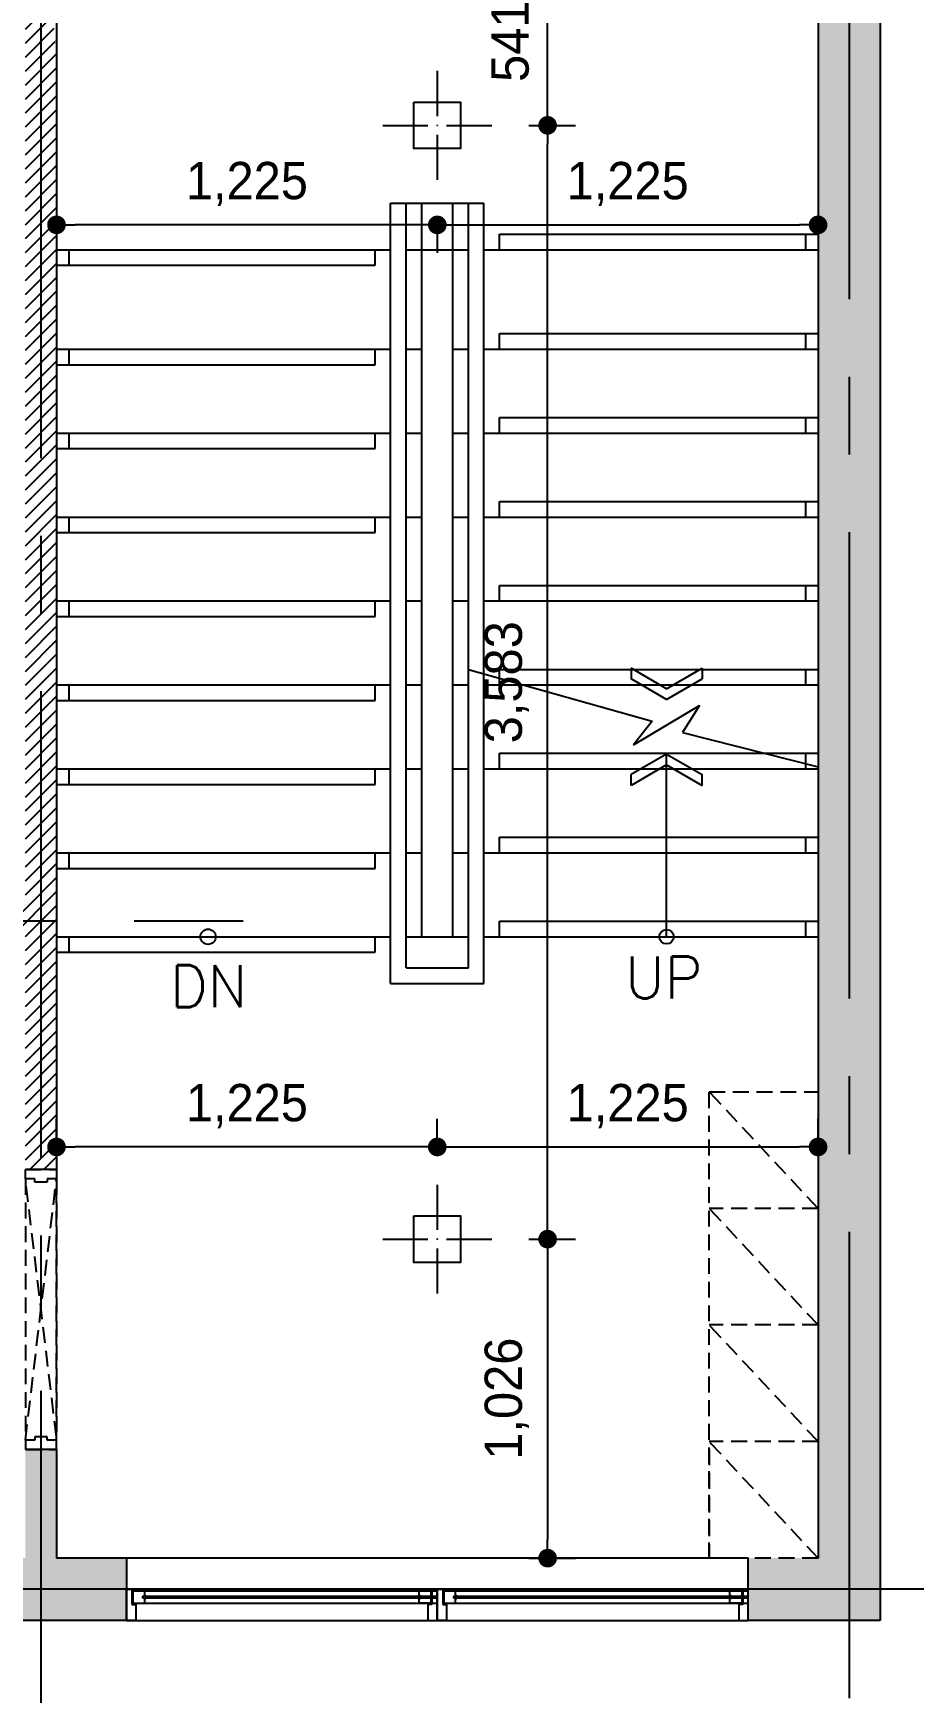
# Model space of a CAD drawing. Header units: millimetres. Extents: x -224448 to 1592092, y -164641 to 319001.
# Drawn here: x 99600 to 102433, y 176027 to 181366 of the extents above; entities that cross this region are included whole.
import ezdxf
from ezdxf.enums import TextEntityAlignment as Align

# ---------------------------------------------------------------- set-up
doc = ezdxf.new("R2010")
doc.units = ezdxf.units.MM
doc.linetypes.add('CENTER2', pattern=[1.125, 0.75, -0.125, 0.125, -0.125])
doc.linetypes.add('HIDDEN', pattern=[9.525, 6.35, -3.175])
doc.layers.get('Defpoints').update_dxf_attribs({"color": 35})
for name, color, linetype in [('ARREA', 1, 'Continuous'), ('DIM', 3, 'Continuous'), ('I-LIGHT', 1, 'Continuous'), ('I_CON', 2, 'Continuous'), ('I_FUR', 6, 'Continuous'), ('I_HAT', 8, 'Continuous'), ('I_WALL', 3, 'Continuous'), ('I_WIN', 5, 'Continuous')]:
    doc.layers.add(name, color=color, linetype=linetype)
doc.layers.add('I_DIM', color=1, linetype='Continuous', lineweight=13)
doc.styles.add('IABU-글꼴스타일', font='')
doc.styles.add('ROMANS', font='romans', dxfattribs={"height": 135})
doc.styles.get('IABU-글꼴스타일').set_extended_font_data('HY울릉도L')
doc.dimstyles.new('IABC-100 (SUB)', dxfattribs={"dimscale": 60, "dimtxt": 2, "dimasz": 1, "dimexe": 1.5, "dimexo": 2, "dimgap": 1, "dimtad": 1, "dimdec": 0, "dimdsep": 46, "dimlunit": 6, "dimtxsty": 'IABU-글꼴스타일', "dimblk": '1234_Dot', "dimcen": 1, "dimclrd": 4, "dimclre": 4, "dimclrt": 7, "dimadec": 0, "dimazin": 0, "dimtfac": 1, "dimtdec": 0, "dimtix": 1, "dimtmove": 2, "dimatfit": 3, "dimldrblk": '1234_Dot', "dimfxl": 2, "dimtolj": 1, "dimtzin": 0, "dimarcsym": 0})

# ---------------------------------------------------------------- blocks, each defined once
blk = doc.blocks.new('win101')
at = {"layer": 'I_WIN', "linetype": 'Continuous'}
for p, q in [((-123185.3, -156809.4), (-123185.3, -156800.4)), ((-123185.3, -156800.4), (-123167.9, -156800.4)), ((-123185.3, -156809.5), (-123185.3, -156800.5)), ((-123185.3, -156900.4), (-123185.3, -156809.4)), ((-123185.3, -156900.4), (-123185.3, -156809.5)), ((-123167.9, -156800.4), (-123167.9, -156849.4)), ((-123126.6, -156805.2), (-123164.6, -156805.2)), ((-123164.6, -156805.2), (-123164.6, -156845.2)), ((-123164.6, -156805.2), (-122185.3, -156805.2)), ((-123126.6, -156805.2), (-123164.6, -156805.2)), ((-123164.6, -156805.2), (-123164.6, -156845.2)), ((-123132.2, -156822.3), (-123126.6, -156820.5)), ((-123132.2, -156822.3), (-123126.6, -156820.5)), ((-123132.2, -156828.8), (-123132.2, -156822.3)), ((-123132.2, -156828.8), (-123132.2, -156822.3)), ((-123126.6, -156830.5), (-123132.2, -156828.8)), ((-123126.6, -156830.5), (-123132.2, -156828.8)), ((-123130.1, -156827.5), (-123130.1, -156823.5)), ((-123130.1, -156827.5), (-123130.1, -156823.5)), ((-123126.6, -156820.5), (-123126.6, -156805.2)), ((-123126.6, -156820.5), (-123126.6, -156805.2)), ((-123126.6, -156819.7), (-123123.9, -156821.1)), ((-123126.6, -156819.7), (-123123.9, -156821.1)), ((-122185.3, -156823.5), (-123126.6, -156823.5)), ((-123126.6, -156827.5), (-122185.3, -156827.5)), ((-123126.6, -156831.3), (-123123.9, -156830)), ((-123126.6, -156831.3), (-123123.9, -156830)), ((-123126.6, -156845.2), (-123126.6, -156830.5)), ((-123126.6, -156845.2), (-123126.6, -156830.5)), ((-123123.9, -156821.1), (-123123.3, -156822.1)), ((-123123.9, -156821.1), (-123123.3, -156822.1)), ((-123123.9, -156830), (-123123.3, -156829)), ((-123123.9, -156830), (-123123.3, -156829)), ((-123123.3, -156822.1), (-123122.8, -156823.5)), ((-123123.3, -156822.1), (-123122.8, -156823.5)), ((-123123.3, -156829), (-123122.8, -156827.5)), ((-123123.3, -156829), (-123122.8, -156827.5)), ((-122247.3, -156822.1), (-122247.8, -156823.5)), ((-122247.3, -156829), (-122247.8, -156827.5)), ((-122246.8, -156821.1), (-122247.3, -156822.1)), ((-122246.8, -156830), (-122247.3, -156829)), ((-122244, -156819.7), (-122246.8, -156821.1)), ((-122244, -156831.3), (-122246.8, -156830)), ((-122244, -156820.5), (-122244, -156805.2)), ((-122244, -156805.2), (-122206, -156805.2)), ((-122238.5, -156822.3), (-122244, -156820.5)), ((-122244, -156830.5), (-122238.5, -156828.8)), ((-122244, -156845.2), (-122244, -156830.5)), ((-122238.5, -156828.8), (-122238.5, -156822.3)), ((-122206, -156805.2), (-122206, -156845.2)), ((-122185.3, -156800.5), (-122202.8, -156800.5)), ((-122202.8, -156800.5), (-122202.8, -156849.5)), ((-122185.3, -156809.5), (-122185.3, -156800.5)), ((-122185.3, -156900.4), (-122185.3, -156809.5)), ((-123167.9, -156849.4), (-123155.3, -156849.4)), ((-123164.6, -156845.2), (-123126.6, -156845.2)), ((-123164.6, -156845.2), (-122185.3, -156845.2)), ((-123164.6, -156845.2), (-123126.6, -156845.2)), ((-123155.3, -156849.4), (-123155.3, -156851.5)), ((-123155.3, -156851.5), (-123155.3, -156900.4)), ((-122206, -156845.2), (-122244, -156845.2)), ((-122202.8, -156849.5), (-122215.3, -156849.5)), ((-122215.3, -156849.5), (-122215.3, -156900.4)), ((-123155.3, -156900.4), (-123185.3, -156900.4)), ((-122215.3, -156900.4), (-122185.3, -156900.4))]:
    blk.add_line(p, q, dxfattribs=at)
blk.add_lwpolyline([(-123185.3, -156900.4), (-122185.3, -156900.4), (-122185.3, -156800.5), (-123185.3, -156800.5)], close=True, dxfattribs=at)
blk = doc.blocks.new('j 10')
at = {"layer": 'I_FUR', "color": 8, "linetype": 'HIDDEN', "ltscale": 8}
for p, q in [((300474.4, 48441.6), (300574.4, 48441.6)), ((300474.4, 48411.6), (300474.4, 48441.6)), ((300474.4, 48441.6), (300474.4, 48441.6)), ((300574.4, 48441.6), (300574.4, 48411.6)), ((300474.4, 48411.6), (300474.4, 47571.6)), ((300504.4, 48411.6), (300474.4, 48411.6)), ((300474.4, 47571.6), (300574.4, 48411.6)), ((300574.4, 47581.6), (300474.4, 48411.6)), ((300504.4, 48401.6), (300504.4, 48411.6)), ((300544.4, 48401.6), (300504.4, 48401.6)), ((300574.4, 48411.6), (300544.4, 48411.6)), ((300544.4, 48411.6), (300544.4, 48401.6)), ((300574.4, 47571.6), (300574.4, 48411.6)), ((300574.4, 48411.6), (300574.4, 47581.6)), ((300504.4, 47571.6), (300474.4, 47571.6)), ((300474.4, 47571.6), (300474.4, 47541.6)), ((300544.4, 47581.6), (300504.4, 47581.6)), ((300504.4, 47581.6), (300504.4, 47571.6)), ((300544.4, 47571.6), (300544.4, 47581.6)), ((300574.4, 47571.6), (300544.4, 47571.6)), ((300574.4, 47541.6), (300574.4, 47571.6)), ((300474.4, 47541.6), (300574.4, 47541.6)), ((300474.4, 47541.6), (300474.4, 47541.6))]:
    blk.add_line(p, q, dxfattribs=at)
blk = doc.blocks.new('j855')
at = {"layer": 'I-LIGHT'}
for p, q in [((96735.3, 140572.4), (96735.3, 140427.4)), ((96560.3, 140397.4), (96705.3, 140397.4)), ((96735.3, 140398.4), (96735.3, 140396.4)), ((96765.3, 140397.4), (96910.3, 140397.4)), ((96735.3, 140367.4), (96735.3, 140222.4))]:
    blk.add_line(p, q, dxfattribs=at)
at = {"layer": 'I-LIGHT', "ltscale": 50}
blk.add_lwpolyline([(96660.3, 140472.4), (96810.3, 140472.4), (96810.3, 140322.4), (96660.3, 140322.4)], close=True, dxfattribs=at)
at = {"layer": 'I-LIGHT'}
blk.add_lwpolyline([(96736.3, 140397.4), (96735.3, 140397.4), (96734.3, 140397.4)], dxfattribs=at)
blk = doc.blocks.new('1234_Dot')
at = {"color": 0, "linetype": 'ByBlock', "lineweight": -2}
blk.add_line((-0.5, 0), (-1, 0), dxfattribs=at)
at = {"color": 0, "linetype": 'ByBlock', "const_width": 0.5}
blk.add_lwpolyline([(-0.25, 0, 1), (0.25, 0, 1)], format="xyb", close=True, dxfattribs=at)
blk = doc.blocks.new('*D986')
at = {"layer": 'Defpoints', "color": 0, "ltscale": 50, "transparency": 16777216}
for p in [(101074.9, 177486.6), (101074.9, 176460.5), (101254.8, 176460.5)]:
    blk.add_point(p, dxfattribs=at)
at = {"layer": 'DIM', "color": 4, "lineweight": -2, "ltscale": 50, "transparency": 16777216}
for p, q in [((101194.9, 177486.6), (101344.8, 177486.6)), ((101254.8, 177426.6), (101254.8, 176520.5)), ((101194.9, 176460.5), (101344.8, 176460.5))]:
    blk.add_line(p, q, dxfattribs=at)
at = {"layer": 'DIM', "color": 4, "lineweight": -2, "ltscale": 50, "transparency": 16777216, "xscale": 60, "yscale": 60, "zscale": 60}
for p, rotation in [((101254.8, 177486.6), 90), ((101254.8, 176460.5), 270)]:
    blk.add_blockref('1234_Dot', p, dxfattribs=dict(at, rotation=rotation))
at = {"layer": 'DIM', "color": 7, "ltscale": 50, "transparency": 16777216, "insert": (101123.4, 176973.5), "char_height": 120, "attachment_point": 5, "rotation": 90, "style": 'IABU-글꼴스타일'}
blk.add_mtext('\\A1;1,026', dxfattribs=at)
blk = doc.blocks.new('*D987')
at = {"layer": 'Defpoints', "color": 0, "ltscale": 50, "transparency": 16777216}
for p in [(101074.9, 181069.3), (101254.8, 181069.3), (101074.9, 177486.6)]:
    blk.add_point(p, dxfattribs=at)
at = {"layer": 'DIM', "color": 4, "lineweight": -2, "ltscale": 50, "transparency": 16777216}
for p, q in [((101194.9, 181069.3), (101344.8, 181069.3)), ((101254.8, 177546.6), (101254.8, 181009.3)), ((101194.9, 177486.6), (101344.8, 177486.6))]:
    blk.add_line(p, q, dxfattribs=at)
at = {"layer": 'DIM', "color": 4, "lineweight": -2, "ltscale": 50, "transparency": 16777216, "xscale": 60, "yscale": 60, "zscale": 60}
for p, rotation in [((101254.8, 181069.3), 90), ((101254.8, 177486.6), 270)]:
    blk.add_blockref('1234_Dot', p, dxfattribs=dict(at, rotation=rotation))
at = {"layer": 'DIM', "color": 7, "ltscale": 50, "transparency": 16777216, "insert": (101123.4, 179277.9), "char_height": 120, "attachment_point": 5, "rotation": 90, "style": 'IABU-글꼴스타일'}
blk.add_mtext('\\A1;3,583', dxfattribs=at)
blk = doc.blocks.new('*D988')
at = {"layer": 'Defpoints', "color": 0, "ltscale": 50, "transparency": 16777216}
for p in [(101074.9, 181610.5), (101254.8, 181610.5), (101074.9, 181069.3)]:
    blk.add_point(p, dxfattribs=at)
at = {"layer": 'DIM', "color": 4, "lineweight": -2, "ltscale": 50, "transparency": 16777216}
for p, q in [((101194.9, 181610.5), (101344.8, 181610.5)), ((101254.8, 181129.3), (101254.8, 181550.5)), ((101194.9, 181069.3), (101344.8, 181069.3))]:
    blk.add_line(p, q, dxfattribs=at)
at = {"layer": 'DIM', "color": 4, "lineweight": -2, "ltscale": 50, "transparency": 16777216, "xscale": 60, "yscale": 60, "zscale": 60}
for p, rotation in [((101254.8, 181610.5), 90), ((101254.8, 181069.3), 270)]:
    blk.add_blockref('1234_Dot', p, dxfattribs=dict(at, rotation=rotation))
at = {"layer": 'DIM', "color": 7, "ltscale": 50, "transparency": 16777216, "insert": (101134.8, 181339.9), "char_height": 120, "attachment_point": 5, "rotation": 90, "style": 'IABU-글꼴스타일'}
blk.add_mtext('\\A1;541', dxfattribs=at)
blk = doc.blocks.new('*D984')
at = {"layer": 'Defpoints', "color": 0, "ltscale": 50, "transparency": 16777216}
for p in [(99674.9, 177783.2), (99674.9, 177661.6), (100899.9, 177661.6)]:
    blk.add_point(p, dxfattribs=at)
at = {"layer": 'DIM', "color": 4, "lineweight": -2, "ltscale": 50, "transparency": 16777216}
for p, q in [((99674.9, 177781.6), (99674.9, 177873.2)), ((100899.9, 177781.6), (100899.9, 177873.2)), ((100839.9, 177783.2), (99734.9, 177783.2))]:
    blk.add_line(p, q, dxfattribs=at)
at = {"layer": 'DIM', "color": 4, "lineweight": -2, "ltscale": 50, "transparency": 16777216, "xscale": 60, "yscale": 60, "zscale": 60, "rotation": 180}
blk.add_blockref('1234_Dot', (99674.9, 177783.2), dxfattribs=at)
at = {"layer": 'DIM', "color": 4, "lineweight": -2, "ltscale": 50, "transparency": 16777216, "xscale": 60, "yscale": 60, "zscale": 60}
blk.add_blockref('1234_Dot', (100899.9, 177783.2), dxfattribs=at)
at = {"layer": 'DIM', "color": 7, "ltscale": 50, "transparency": 16777216, "insert": (100287.4, 177914.6), "char_height": 120, "attachment_point": 5, "style": 'IABU-글꼴스타일'}
blk.add_mtext('\\A1;1,225', dxfattribs=at)
blk = doc.blocks.new('*D985')
at = {"layer": 'Defpoints', "color": 0, "ltscale": 50, "transparency": 16777216}
for p in [(102124.9, 177783.2), (100899.9, 177661.6), (102124.9, 177661.6)]:
    blk.add_point(p, dxfattribs=at)
at = {"layer": 'DIM', "color": 4, "lineweight": -2, "ltscale": 50, "transparency": 16777216}
for p, q in [((100899.9, 177781.6), (100899.9, 177873.2)), ((102124.9, 177781.6), (102124.9, 177873.2)), ((100959.9, 177783.2), (102064.9, 177783.2))]:
    blk.add_line(p, q, dxfattribs=at)
at = {"layer": 'DIM', "color": 4, "lineweight": -2, "ltscale": 50, "transparency": 16777216, "xscale": 60, "yscale": 60, "zscale": 60, "rotation": 180}
blk.add_blockref('1234_Dot', (100899.9, 177783.2), dxfattribs=at)
at = {"layer": 'DIM', "color": 4, "lineweight": -2, "ltscale": 50, "transparency": 16777216, "xscale": 60, "yscale": 60, "zscale": 60}
blk.add_blockref('1234_Dot', (102124.9, 177783.2), dxfattribs=at)
at = {"layer": 'DIM', "color": 7, "ltscale": 50, "transparency": 16777216, "insert": (101512.4, 177914.6), "char_height": 120, "attachment_point": 5, "style": 'IABU-글꼴스타일'}
blk.add_mtext('\\A1;1,225', dxfattribs=at)
blk = doc.blocks.new('*D989')
at = {"layer": 'Defpoints', "color": 0, "ltscale": 50, "transparency": 16777216}
for p in [(99674.9, 180894.3), (100899.9, 180894.3), (99674.9, 180749.1)]:
    blk.add_point(p, dxfattribs=at)
at = {"layer": 'DIM', "color": 4, "lineweight": -2, "ltscale": 50, "transparency": 16777216}
for p, q in [((99674.9, 180774.3), (99674.9, 180659.1)), ((100899.9, 180774.3), (100899.9, 180659.1)), ((100839.9, 180749.1), (99734.9, 180749.1))]:
    blk.add_line(p, q, dxfattribs=at)
at = {"layer": 'DIM', "color": 4, "lineweight": -2, "ltscale": 50, "transparency": 16777216, "xscale": 60, "yscale": 60, "zscale": 60, "rotation": 180}
blk.add_blockref('1234_Dot', (99674.9, 180749.1), dxfattribs=at)
at = {"layer": 'DIM', "color": 4, "lineweight": -2, "ltscale": 50, "transparency": 16777216, "xscale": 60, "yscale": 60, "zscale": 60}
blk.add_blockref('1234_Dot', (100899.9, 180749.1), dxfattribs=at)
at = {"layer": 'DIM', "color": 7, "ltscale": 50, "transparency": 16777216, "insert": (100287.4, 180880.5), "char_height": 120, "attachment_point": 5, "style": 'IABU-글꼴스타일'}
blk.add_mtext('\\A1;1,225', dxfattribs=at)
blk = doc.blocks.new('*D990')
at = {"layer": 'Defpoints', "color": 0, "ltscale": 50, "transparency": 16777216}
for p in [(100899.9, 180894.3), (102124.9, 180894.3), (102124.9, 180749.1)]:
    blk.add_point(p, dxfattribs=at)
at = {"layer": 'DIM', "color": 4, "lineweight": -2, "ltscale": 50, "transparency": 16777216}
for p, q in [((100899.9, 180774.3), (100899.9, 180659.1)), ((102124.9, 180774.3), (102124.9, 180659.1)), ((100959.9, 180749.1), (102064.9, 180749.1))]:
    blk.add_line(p, q, dxfattribs=at)
at = {"layer": 'DIM', "color": 4, "lineweight": -2, "ltscale": 50, "transparency": 16777216, "xscale": 60, "yscale": 60, "zscale": 60, "rotation": 180}
blk.add_blockref('1234_Dot', (100899.9, 180749.1), dxfattribs=at)
at = {"layer": 'DIM', "color": 4, "lineweight": -2, "ltscale": 50, "transparency": 16777216, "xscale": 60, "yscale": 60, "zscale": 60}
blk.add_blockref('1234_Dot', (102124.9, 180749.1), dxfattribs=at)
at = {"layer": 'DIM', "color": 7, "ltscale": 50, "transparency": 16777216, "insert": (101512.4, 180880.5), "char_height": 120, "attachment_point": 5, "style": 'IABU-글꼴스타일'}
blk.add_mtext('\\A1;1,225', dxfattribs=at)

msp = doc.modelspace()

# ---------------------------------------------------------------- hatches: boundary and pattern name
at = {"layer": 'I_HAT', "true_color": 0x000000}
h = msp.add_hatch(color=18, dxfattribs=at)
h.dxf.hatch_style = 1
h.paths.add_polyline_path([(90224.894, 188160.492), (89624.894, 188160.492), (89624.894, 187960.492), (89633.974, 187960.492), (89724.894, 187960.492), (89824.894, 187960.492), (90224.894, 187960.492)])
h.paths.add_polyline_path([(89824.894, 187960.492), (89624.894, 187960.492), (89624.894, 176260.492), (90224.894, 176260.492), (90224.894, 176460.492), (89824.894, 176460.492), (89824.894, 179610.492), (89824.894, 181610.492), (89824.894, 185810.492)])
h.paths.add_polyline_path([(99899.894, 176460.492), (99674.894, 176460.492), (99674.894, 176810.492), (99574.894, 176810.492), (99574.894, 176460.492), (99074.894, 176460.492), (99074.894, 176260.492), (99899.894, 176260.492)])
h.paths.add_polyline_path([(102324.894, 182160.492), (102124.894, 182160.492), (102124.894, 176460.492), (101899.894, 176460.492), (101899.894, 176260.492), (102324.894, 176260.492)])
h.paths.add_polyline_path([(102324.894, 185562.094), (102124.894, 185562.094), (102124.894, 183110.492), (102124.894, 182760.492), (102324.894, 182760.492)])
h.paths.add_polyline_path([(102324.894, 187960.492), (102324.894, 188160.492), (101724.894, 188160.492), (101724.894, 187960.492), (102124.894, 187960.492), (102124.894, 185910.492), (102124.894, 185562.094), (102324.894, 185562.094)])
at = {"layer": 'I_HAT'}
h = msp.add_hatch(dxfattribs=at)
h.set_pattern_fill('ANSI31', color=256, scale=10)
h.set_pattern_definition([(45, (-33619.093, 33906.922), (-22.4506403, 22.4506403), [])])
h.paths.add_polyline_path([(94779.894, 183165.492), (94456.894, 183165.492), (94456.894, 182645.492), (94779.894, 182645.492)])
h.paths.add_polyline_path([(94776.894, 176540.492), (94456.894, 176540.492), (94456.894, 176360.492), (94776.894, 176360.492)])
h.paths.add_polyline_path([(94776.894, 176360.492), (94456.894, 176360.492), (94456.894, 176260.492), (94776.894, 176260.492)])
h.paths.add_polyline_path([(94776.894, 176260.412), (94456.894, 176260.412), (94456.894, 176255.728), (94776.894, 176255.728)])
h.paths.add_polyline_path([(94776.894, 176255.728), (94456.894, 176255.728), (94456.894, 176237.374), (94776.894, 176237.374)])
h.paths.add_polyline_path([(94776.894, 176237.374), (94456.894, 176237.374), (94456.894, 176233.374), (94776.894, 176233.374)])
h.paths.add_polyline_path([(94776.894, 176233.374), (94456.894, 176233.374), (94456.894, 176215.728), (94776.894, 176215.728)])
h.paths.add_polyline_path([(94776.894, 176215.728), (94456.894, 176215.728), (94456.894, 176160.492), (94776.894, 176160.492)])
h.paths.add_polyline_path([(94249.998, 179334.42), (94249.998, 179851.563), (94047.141, 179851.563), (94047.141, 179334.42)], flags=9)
h.paths.add_polyline_path([(94249.998, 176162.706), (94249.998, 176531.277), (94069.998, 176531.277), (94069.998, 176162.706)], flags=9)
h.paths.add_polyline_path([(102338.934, 182535.865), (102925.111, 182535.865), (102925.111, 182715.36), (102338.934, 182715.36)], flags=9)
h.paths.add_polyline_path([(100557.81, 182426.981), (101475.919, 182426.981), (101475.919, 182799.684), (100557.81, 182799.684)], flags=9)
h.paths.add_polyline_path([(99930.26, 187256.715), (101121.072, 187256.715), (101121.072, 187629.418), (99930.26, 187629.418)], flags=9)
h.paths.add_polyline_path([(94523.684, 187300.812), (95441.793, 187300.812), (95441.793, 187673.515), (94523.684, 187673.515)], flags=9)
h.paths.add_polyline_path([(96741.644, 178664.292), (97387.05, 178664.292), (97387.05, 179036.995), (96741.644, 179036.995)], flags=9)
h.paths.add_polyline_path([(96508.495, 178137.695), (97135.435, 178137.695), (97135.435, 178349.262), (96508.495, 178349.262)], flags=9)
h.paths.add_polyline_path([(96507.383, 178340.284), (98104.546, 178340.284), (98104.546, 178545.807), (96507.383, 178545.807)], flags=9)
h.paths.add_polyline_path([(92051.227, 184384.65), (93585.582, 184384.65), (93585.582, 185282.46), (92051.227, 185282.46)], flags=9)
h.paths.add_polyline_path([(89735.147, 180975.883), (90831.071, 180975.883), (90831.071, 181379.778), (89735.147, 181379.778)], flags=9)
h.paths.add_polyline_path([(98648.771, 181425.883), (99744.695, 181425.883), (99744.695, 181829.778), (98648.771, 181829.778)], flags=9)
h.paths.add_polyline_path([(101214.622, 177210.883), (102021.551, 177210.883), (102021.551, 177614.777), (101214.622, 177614.777)], flags=9)
h.paths.add_polyline_path([(100399.644, 176455.883), (101206.574, 176455.883), (101206.574, 176859.777), (100399.644, 176859.777)], flags=9)
h.paths.add_polyline_path([(101338.608, 187259.849), (101992.276, 187259.849), (101992.276, 187663.2), (101338.608, 187663.2)], flags=9)
h.paths.add_polyline_path([(100132.025, 185046.818), (100862.324, 185046.818), (100862.324, 185450.713), (100132.025, 185450.713)], flags=9)
h.paths.add_polyline_path([(91779.925, 186503.645), (92875.849, 186503.645), (92875.849, 186907.539), (91779.925, 186907.539)], flags=9)
at = {"layer": 'I_HAT', "transparency": 33554687}
h = msp.add_hatch(dxfattribs=at)
h.set_pattern_fill('ANSI31', color=256, scale=10)
h.set_pattern_definition([(45, (33600, 23760), (-22.4506403, 22.4506403), [])])
h.paths.add_polyline_path([(102124.894, 183310.492), (99624.894, 183310.492), (99624.894, 183260.492), (102124.894, 183260.492)])
h.paths.add_polyline_path([(101174.894, 181710.492), (99674.894, 181710.492), (99674.894, 183210.492), (100357.899, 183210.492, -0.06147825), (100362.799, 183210.492), (100424.654, 183210.492), (102124.894, 183210.492), (102124.894, 183260.492), (99624.894, 183260.492), (99624.894, 181660.492), (101174.894, 181660.492)])
h.paths.add_polyline_path([(99624.894, 183260.492), (99574.894, 183260.492), (99574.894, 181660.492), (99624.894, 181660.492)])
edge = h.paths.add_edge_path()
edge.add_line((101174.894, 181660.492), (99624.894, 181660.492))
edge.add_line((99624.894, 181660.492), (99624.894, 178510.492))
edge.add_line((99624.894, 178510.492), (99674.894, 178510.492))
edge.add_line((99674.894, 178510.492), (99674.894, 181333.43))
edge.add_ellipse((99691.491, 181351.839), major_axis=(-17.526, 17.526), ratio=1, start_angle=-2.963906, end_angle=92.963906, ccw=False)
edge.add_line((99667.052, 181355.97), (99674.894, 181610.492))
edge.add_line((99674.894, 181610.492), (101174.894, 181610.492))
edge.add_line((101174.894, 181610.492), (101174.894, 181660.492))
h.paths.add_polyline_path([(99624.894, 181660.492), (99574.894, 181660.492), (99574.894, 178560.492), (99409.894, 178560.492), (99409.894, 178510.492), (99624.894, 178510.492)])
h.paths.add_polyline_path([(99674.894, 178510.492), (99624.894, 178510.492), (99624.894, 177710.492), (99674.894, 177710.492)])
h.paths.add_polyline_path([(99624.894, 178510.492), (99409.894, 178510.492), (99409.894, 178460.492), (99488.037, 178460.492), (99489.894, 178462.117), (99489.894, 178460.492), (99574.894, 178460.492), (99574.894, 177710.492), (99624.894, 177710.492)])
h.paths.add_polyline_path([(99409.894, 178510.492), (98159.894, 178510.492), (98159.894, 178110.492), (98209.894, 178110.492), (98209.894, 178460.492), (99409.894, 178460.492)])
h.paths.add_polyline_path([(98159.894, 178510.492), (98109.894, 178510.492), (98109.894, 178110.492), (98159.894, 178110.492)])
h.paths.add_polyline_path([(98159.894, 178560.492), (98109.894, 178560.492), (98109.894, 178510.492), (98159.894, 178510.492)])
h.paths.add_polyline_path([(99409.894, 178560.492), (98159.894, 178560.492), (98159.894, 178510.492), (99409.894, 178510.492)])
h.paths.add_polyline_path([(98517.385, 178053.171), (99393.744, 178053.171), (99393.744, 178537.845), (98517.385, 178537.845)], flags=9)

# ---------------------------------------------------------------- linework, layer by layer
at = {"layer": 'ARREA', "color": 1, "linetype": 'CENTER2', "ltscale": 2000}
for p, q in [((102224.894, 188760.492), (102224.894, 175660.492)), ((99624.894, 183748.751), (99624.894, 175660.492)), ((97674.894, 178510.492), (100274.894, 178510.492)), ((102924.894, 176360.492), (89024.894, 176360.492))]:
    msp.add_line(p, q, dxfattribs=at)
at = {"layer": 'I_CON', "color": 2}
for p, q in [((102124.894, 182160.492), (102124.894, 176460.492)), ((102324.894, 182160.492), (102324.894, 176260.492)), ((99674.894, 176810.492), (99574.894, 176810.492)), ((99674.894, 176810.492), (99674.894, 176460.492)), ((99899.894, 176460.492), (99674.894, 176460.492)), ((99899.894, 176260.492), (99074.894, 176260.492)), ((102324.894, 176260.492), (101899.894, 176260.492))]:
    msp.add_line(p, q, dxfattribs=at)
for points in [[(99899.894, 176460.492), (99899.894, 176260.492)], [(101899.894, 176260.492), (101899.894, 176460.492)]]:
    msp.add_lwpolyline(points, dxfattribs=at)
at = {"layer": 'I_FUR', "color": 9, "linetype": 'HIDDEN', "ltscale": 8}
for p, q in [((102124.894, 177585.492), (101774.894, 177960.492)), ((102124.894, 177585.492), (101774.894, 177585.492)), ((102124.894, 177210.492), (101774.894, 177585.492)), ((102124.894, 177210.492), (101774.894, 177210.492)), ((102124.894, 176835.492), (101774.894, 177210.492)), ((102124.894, 176835.492), (101774.894, 176835.492)), ((102124.894, 176460.492), (101774.894, 176835.492)), ((101774.894, 176810.492), (101774.894, 176460.492)), ((102124.894, 176460.492), (101899.894, 176460.492)), ((102124.894, 176460.492), (101899.894, 176460.492))]:
    msp.add_line(p, q, dxfattribs=at)
msp.add_lwpolyline([(102124.894, 177960.492), (102124.894, 176460.492), (101774.894, 176460.492), (101774.894, 177960.492)], close=True, dxfattribs=at)
at = {"layer": 'I_HAT'}
for p, q in [((100749.894, 178309.316), (100749.894, 180819.316)), ((100749.894, 180819.316), (101049.894, 180819.316)), ((100799.894, 178359.316), (100799.894, 180819.316)), ((100849.894, 178459.316), (100849.894, 180819.316)), ((100949.894, 178459.316), (100949.894, 180819.316)), ((100999.894, 178359.316), (100999.894, 180819.316)), ((101049.894, 178309.316), (101049.894, 180819.316)), ((101099.894, 180719.316), (102124.894, 180719.316)), ((101099.894, 180669.316), (101099.894, 180719.316)), ((102084.894, 180719.316), (102084.894, 180669.316)), ((99674.894, 180669.316), (100749.894, 180669.316)), ((99714.894, 180669.316), (99714.894, 180619.316)), ((100699.894, 180619.316), (100699.894, 180669.316)), ((100799.894, 180669.316), (100849.894, 180669.316)), ((100799.894, 180669.316), (100999.894, 180669.316)), ((100949.894, 180669.316), (100999.894, 180669.316)), ((101049.894, 180669.316), (102124.894, 180669.316)), ((99674.894, 180619.316), (100699.894, 180619.316)), ((101099.894, 180399.316), (102124.894, 180399.316)), ((101099.894, 180349.316), (101099.894, 180399.316)), ((102084.894, 180399.316), (102084.894, 180349.316)), ((99674.894, 180349.316), (100749.894, 180349.316)), ((99714.894, 180349.316), (99714.894, 180299.316)), ((100699.894, 180299.316), (100699.894, 180349.316)), ((100799.894, 180349.316), (100849.894, 180349.316)), ((100949.894, 180349.316), (100999.894, 180349.316)), ((101049.894, 180349.316), (102124.894, 180349.316)), ((99674.894, 180299.316), (100699.894, 180299.316)), ((101099.894, 180129.316), (102124.894, 180129.316)), ((101099.894, 180079.316), (101099.894, 180129.316)), ((102084.894, 180129.316), (102084.894, 180079.316)), ((99674.894, 180079.316), (100749.894, 180079.316)), ((99714.894, 180079.316), (99714.894, 180029.316)), ((100699.894, 180029.316), (100699.894, 180079.316)), ((100799.894, 180079.316), (100849.894, 180079.316)), ((100949.894, 180079.316), (100999.894, 180079.316)), ((101049.894, 180079.316), (102124.894, 180079.316)), ((99674.894, 180029.316), (100699.894, 180029.316)), ((101099.894, 179859.316), (102124.894, 179859.316)), ((101099.894, 179809.316), (101099.894, 179859.316)), ((102084.894, 179859.316), (102084.894, 179809.316)), ((99674.894, 179809.316), (100749.894, 179809.316)), ((99714.894, 179809.316), (99714.894, 179759.316)), ((100699.894, 179759.316), (100699.894, 179809.316)), ((100799.894, 179809.316), (100849.894, 179809.316)), ((100949.894, 179809.316), (100999.894, 179809.316)), ((101049.894, 179809.316), (102124.894, 179809.316)), ((99674.894, 179759.316), (100699.894, 179759.316)), ((101099.894, 179589.316), (102124.894, 179589.316)), ((101099.894, 179539.316), (101099.894, 179589.316)), ((102084.894, 179589.316), (102084.894, 179539.316)), ((99674.894, 179539.316), (100749.894, 179539.316)), ((99714.894, 179539.316), (99714.894, 179489.316)), ((100699.894, 179489.316), (100699.894, 179539.316)), ((100799.894, 179539.316), (100849.894, 179539.316)), ((100949.894, 179539.316), (100999.894, 179539.316)), ((101049.894, 179539.316), (102124.894, 179539.316)), ((99674.894, 179489.316), (100699.894, 179489.316)), ((100999.894, 179318.857), (101590.714, 179152.563)), ((101099.894, 179319.316), (102124.894, 179319.316)), ((101099.894, 179269.316), (101099.894, 179319.316)), ((101637.394, 179257.301), (101523.117, 179323.279)), ((101523.117, 179323.279), (101523.117, 179288.638)), ((101637.394, 179257.301), (101751.672, 179323.279)), ((101751.672, 179323.279), (101751.672, 179288.638)), ((102084.894, 179319.316), (102084.894, 179269.316)), ((99674.894, 179269.316), (100749.894, 179269.316)), ((99714.894, 179269.316), (99714.894, 179219.316)), ((100699.894, 179219.316), (100699.894, 179269.316)), ((100799.894, 179269.316), (100849.894, 179269.316)), ((100949.894, 179269.316), (100999.894, 179269.316)), ((101049.894, 179269.316), (102124.894, 179269.316)), ((101637.394, 179222.66), (101523.117, 179288.638)), ((101637.394, 179222.66), (101751.672, 179288.638)), ((99674.894, 179219.316), (100699.894, 179219.316)), ((101530.888, 179076.725), (101743.901, 179203.065)), ((101743.901, 179203.065), (101688.675, 179116.206)), ((101590.714, 179152.563), (101530.888, 179076.725)), ((101688.675, 179116.206), (102124.894, 179005.816)), ((101099.894, 179049.316), (102124.894, 179049.316)), ((101099.894, 178999.316), (101099.894, 179049.316)), ((101637.394, 179046.746), (101523.117, 178980.768)), ((101637.394, 178459.316), (101637.394, 179046.746)), ((101637.394, 179046.746), (101751.672, 178980.768)), ((102084.894, 179049.316), (102084.894, 178999.316)), ((99674.894, 178999.316), (100749.894, 178999.316)), ((99714.894, 178999.316), (99714.894, 178949.316)), ((100699.894, 178949.316), (100699.894, 178999.316)), ((100799.894, 178999.316), (100849.894, 178999.316)), ((100949.894, 178999.316), (100999.894, 178999.316)), ((101049.894, 178999.316), (102124.894, 178999.316)), ((101637.394, 179012.105), (101523.117, 178946.127)), ((101637.394, 179012.105), (101751.672, 178946.127)), ((99674.894, 178949.316), (100699.894, 178949.316)), ((101523.117, 178946.127), (101523.117, 178980.768)), ((101751.672, 178946.127), (101751.672, 178980.768)), ((99674.894, 178729.316), (100749.894, 178729.316)), ((99714.894, 178729.316), (99714.894, 178679.316)), ((100699.894, 178679.316), (100699.894, 178729.316)), ((100799.894, 178729.316), (100849.894, 178729.316)), ((100949.894, 178729.316), (100999.894, 178729.316)), ((101049.894, 178729.316), (102124.894, 178729.316)), ((101099.894, 178779.316), (102124.894, 178779.316)), ((101099.894, 178729.316), (101099.894, 178779.316)), ((102084.894, 178779.316), (102084.894, 178729.316)), ((99674.894, 178679.316), (100699.894, 178679.316)), ((101099.894, 178509.316), (102124.894, 178509.316)), ((101099.894, 178459.316), (101099.894, 178509.316)), ((102084.894, 178509.316), (102084.894, 178459.316)), ((99674.894, 178459.316), (100749.894, 178459.316)), ((99674.894, 178409.316), (100699.894, 178409.316)), ((99714.894, 178459.316), (99714.894, 178409.316)), ((100699.894, 178409.316), (100699.894, 178459.316)), ((100799.894, 178459.316), (100999.894, 178459.316)), ((101049.894, 178459.316), (102124.894, 178459.316)), ((100799.894, 178359.316), (100999.894, 178359.316)), ((100749.894, 178309.316), (101049.894, 178309.316))]:
    msp.add_line(p, q, dxfattribs=at)
for centre, radius in [((100162.394, 178459.316), 24.435), ((101637.394, 178459.316), 23.235)]:
    msp.add_circle(centre, radius, dxfattribs=at)
at = {"layer": 'I_WALL'}
for p, q in [((99674.894, 181610.492), (99674.894, 177710.492)), ((99674.894, 177710.492), (99574.894, 177710.492))]:
    msp.add_line(p, q, dxfattribs=at)
at = {"layer": 'I_WIN'}
msp.add_lwpolyline([(99899.894, 176260.492), (101899.894, 176260.492), (101899.894, 176460.492), (99899.894, 176460.492)], close=True, dxfattribs=at)

# ---------------------------------------------------------------- block references
for p in [(4164.556, 40671.904), (4164.556, 37089.171)]:
    msp.add_blockref('j855', p)
at = {"layer": 'I_DIM'}
for p in [(223085.211, 333160.915), (224085.211, 333160.915)]:
    msp.add_blockref('win101', p, dxfattribs=at)
at = {"layer": 'I_HAT'}
msp.add_blockref('j 10', (-200899.536, 129268.858), dxfattribs=at)

# ---------------------------------------------------------------- texts
at = {"layer": 'I_HAT', "style": 'ROMANS'}
for s, p in [('DN', (100164.418, 178232.583)), ('UP', (101628.547, 178260.857))]:
    msp.add_text(s, height=135, dxfattribs=at).set_placement(p, align=Align.CENTER)

# ---------------------------------------------------------------- dimensions: what is measured, and where the dimension line sits
at = {"layer": 'DIM', "ltscale": 50}
for base, p1, p2, picture, middle in [((101254.78, 181610.492), (101074.894, 181069.316), (101074.894, 181610.492), '*D988', (101134.78, 181339.904)), ((101254.78, 181069.316), (101074.894, 177486.584), (101074.894, 181069.316), '*D987', (101123.352, 179277.95)), ((101254.78, 176460.492), (101074.894, 177486.584), (101074.894, 176460.492), '*D986', (101123.352, 176973.538))]:
    dim = msp.add_linear_dim(base=base, p1=p1, p2=p2, angle=90, dimstyle='IABC-100 (SUB)', dxfattribs=at)
    dim.commit()
    dim.dimension.update_dxf_attribs({"geometry": picture, "text_midpoint": middle})
for base, p1, p2, picture, middle in [((99674.894, 180749.064), (100899.894, 180894.316), (99674.894, 180894.316), '*D989', (100287.394, 180880.493)), ((102124.894, 180749.064), (100899.894, 180894.316), (102124.894, 180894.316), '*D990', (101512.394, 180880.493)), ((99674.894, 177783.15), (100899.894, 177661.584), (99674.894, 177661.584), '*D984', (100287.394, 177914.579)), ((102124.894, 177783.15), (100899.894, 177661.584), (102124.894, 177661.584), '*D985', (101512.394, 177914.579))]:
    dim = msp.add_linear_dim(base=base, p1=p1, p2=p2, dimstyle='IABC-100 (SUB)', dxfattribs=at)
    dim.commit()
    dim.dimension.update_dxf_attribs({"geometry": picture, "text_midpoint": middle})

doc.saveas('drawing.dxf')
